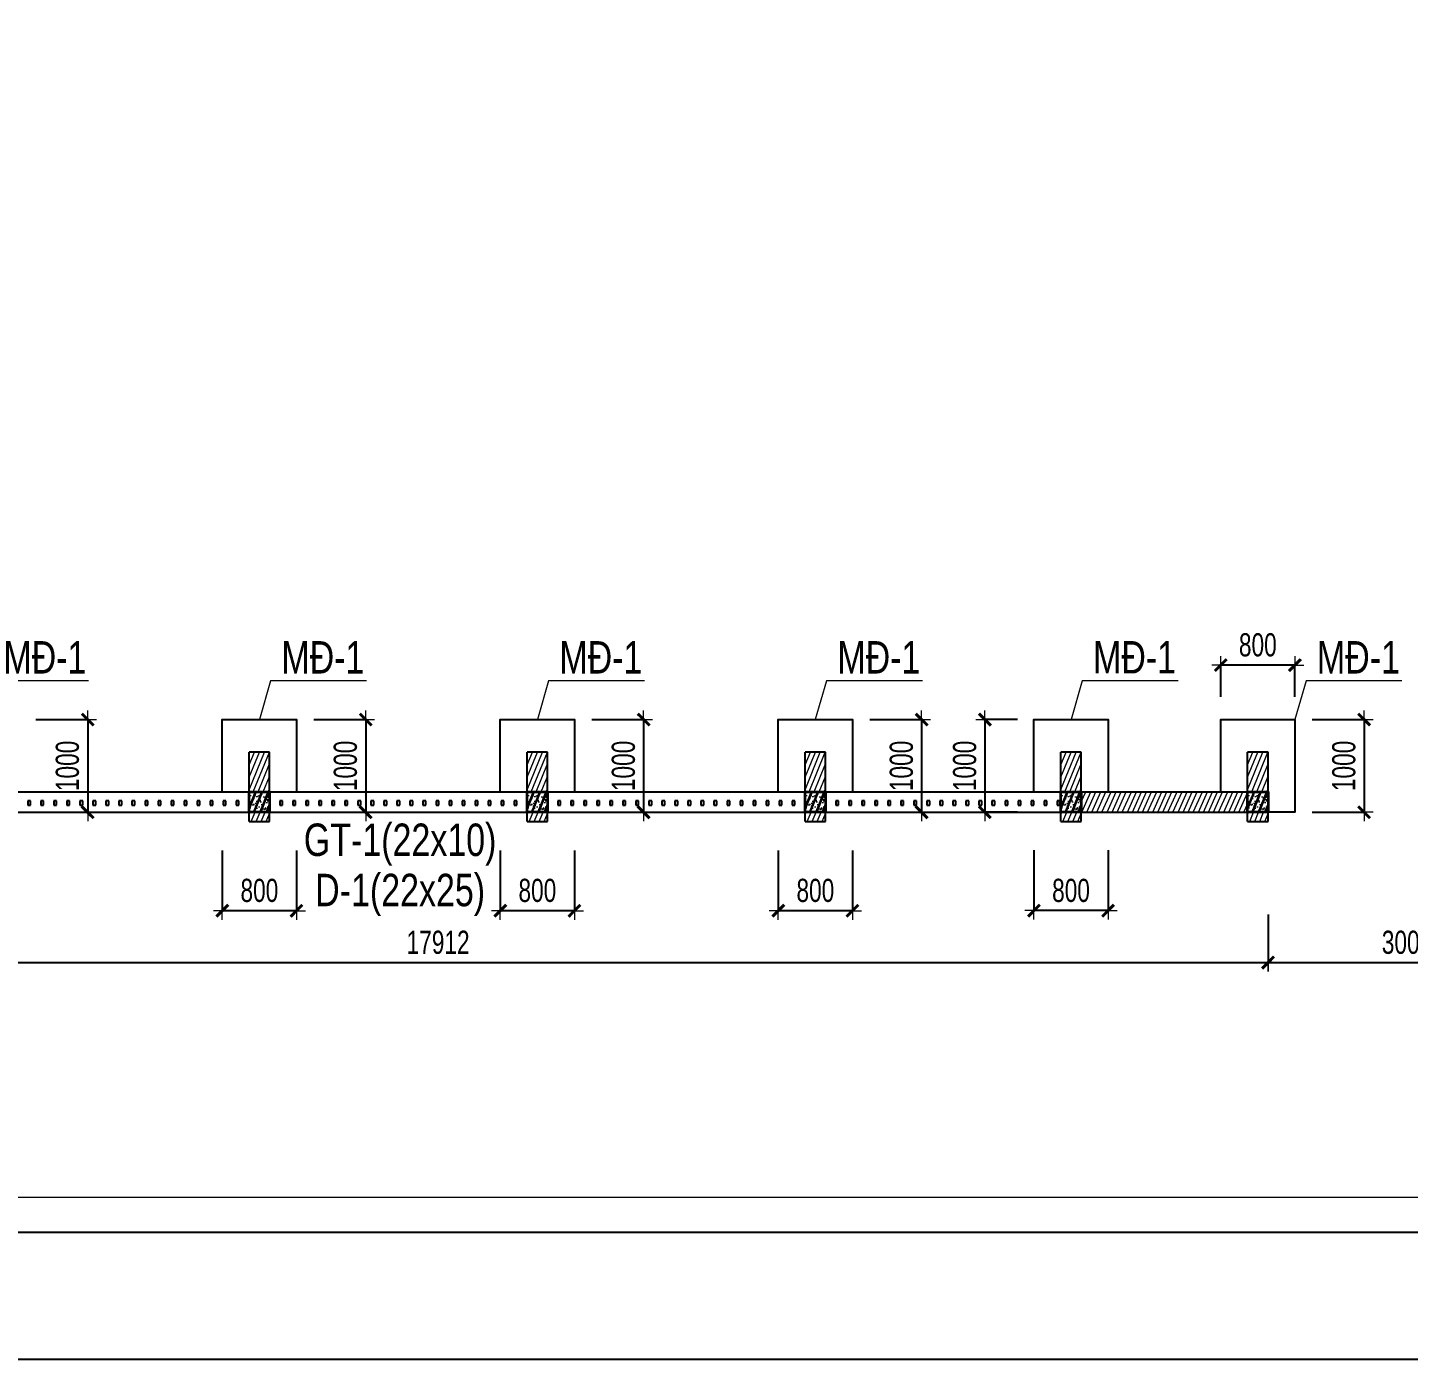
# Model space of a CAD drawing. Header units: millimetres. Extents: x 1360663 to 1465788, y -143522 to -69272.
# Drawn here: x 1428967 to 1443868, y -143522 to -129150 of the extents above; entities that cross this region are included whole.
import ezdxf
from ezdxf.enums import TextEntityAlignment as Align

# ---------------------------------------------------------------- set-up
doc = ezdxf.new("R2010")
doc.units = ezdxf.units.MM
doc.header["$MEASUREMENT"] = 0
doc.header["$PDMODE"] = 3
for name, color, linetype, lineweight in [('CDC-KHUNGTEN', 7, 'Continuous', 20), ('CDC_02.DIM', 1, 'Continuous', 18), ('CDC_03.BORDER', 3, 'Continuous', 25), ('CDC_07.TEXTCOL', 3, 'Continuous', 18), ('CDC_09.COLUMN', 4, 'Continuous', 35), ('CDC_10.HATCH', 251, 'Continuous', 9), ('CDC_11.NOTE', 8, 'Continuous', 18), ('Hatch1', 250, 'Continuous', 5)]:
    doc.layers.add(name, color=color, linetype=linetype, lineweight=lineweight)
doc.layers.add('CDC.10.HATCH', color=9, linetype='Continuous')
doc.styles.add('1', font='arial.ttf', dxfattribs={"width": 0.7})
doc.styles.add('MIDTEXT', font='arial.ttf', dxfattribs={"width": 0.75, "height": 350})
doc.dimstyles.new('X1', dxfattribs={"dimtxt": 250, "dimasz": 0.8, "dimexe": 0, "dimexo": 0, "dimgap": 90, "dimtad": 1, "dimdec": 0, "dimzin": 13, "dimdsep": 46, "dimtxsty": '1', "dimblk1": 'CHEO', "dimblk2": 'CHEO', "dimsah": 1, "dimcen": 0, "dimclrd": 256, "dimclre": 256, "dimclrt": 3, "dimadec": 0, "dimazin": 0, "dimtfac": 1, "dimtdec": 0, "dimtix": 1, "dimtmove": 2, "dimatfit": 3, "dimldrblk": 'CHEO', "dimfxl": 1, "dimtolj": 1, "dimtzin": 13, "dimarcsym": 0})

# ---------------------------------------------------------------- blocks, each defined once
blk = doc.blocks.new('CHEO')
at = {"layer": 'CDC_02.DIM'}
for points in [[(-121, 0), (121, 0)], [(0, 121), (0, -121)]]:
    blk.add_lwpolyline(points, dxfattribs=at)
at = {"layer": 'CDC_02.DIM', "color": 2, "const_width": 40}
blk.add_lwpolyline([(80, 80), (-80, -81)], dxfattribs=at)
blk = doc.blocks.new('*D21')
at = {"layer": 'CDC_02.DIM', "lineweight": -2, "transparency": 16777216}
for p, q in [((1424441, -138720), (1424441, -139240)), ((1442353, -138720), (1442353, -139239)), ((1424441, -139240), (1442352, -139239))]:
    blk.add_line(p, q, dxfattribs=at)
at = {"layer": 'Defpoints', "color": 0, "transparency": 16777216}
for p in [(1424441, -138720), (1442353, -138720), (1442353, -139239)]:
    blk.add_point(p, dxfattribs=at)
at = {"layer": 'CDC_02.DIM', "lineweight": -2, "transparency": 16777216, "xscale": 0.8, "yscale": 0.8, "zscale": 0.8}
for p, rotation in [((1424441, -139240), 180.0018849838016), ((1442353, -139239), 0.001884983801560306)]:
    blk.add_blockref('CHEO', p, dxfattribs=dict(at, rotation=rotation))
at = {"layer": 'CDC_02.DIM', "color": 3, "transparency": 16777216, "insert": (1433397, -139022), "char_height": 250, "attachment_point": 5, "rotation": 0.0019, "style": '1'}
blk.add_mtext('\\A1;17912', dxfattribs=at)
blk = doc.blocks.new('*D22')
at = {"layer": 'CDC_02.DIM', "lineweight": -2, "transparency": 16777216}
for p, q in [((1442353, -138720), (1442353, -139239)), ((1445353, -138720), (1445353, -139239)), ((1442354, -139239), (1445352, -139239))]:
    blk.add_line(p, q, dxfattribs=at)
at = {"layer": 'Defpoints', "color": 0, "transparency": 16777216}
for p in [(1442353, -138720), (1445353, -138720), (1445353, -139239)]:
    blk.add_point(p, dxfattribs=at)
at = {"layer": 'CDC_02.DIM', "lineweight": -2, "transparency": 16777216, "xscale": 0.8, "yscale": 0.8, "zscale": 0.8, "rotation": 180}
blk.add_blockref('CHEO', (1442353, -139239), dxfattribs=at)
at = {"layer": 'CDC_02.DIM', "lineweight": -2, "transparency": 16777216, "xscale": 0.8, "yscale": 0.8, "zscale": 0.8}
blk.add_blockref('CHEO', (1445353, -139239), dxfattribs=at)
at = {"layer": 'CDC_02.DIM', "color": 3, "transparency": 16777216, "insert": (1443853, -139022), "char_height": 250, "attachment_point": 5, "style": '1'}
blk.add_mtext('\\A1;3000', dxfattribs=at)
blk = doc.blocks.new('*D113')
at = {"layer": 'CDC_02.DIM', "lineweight": -2, "transparency": 16777216}
for p, q in [((1429055, -136617), (1429615, -136617)), ((1429615, -136618), (1429615, -137617)), ((1429055, -137617), (1429615, -137617))]:
    blk.add_line(p, q, dxfattribs=at)
at = {"layer": 'Defpoints', "color": 0, "transparency": 16777216}
for p in [(1429055, -136617), (1429055, -137617), (1429615, -137617)]:
    blk.add_point(p, dxfattribs=at)
at = {"layer": 'CDC_02.DIM', "lineweight": -2, "transparency": 16777216, "xscale": 0.8, "yscale": 0.8, "zscale": 0.8}
for p, rotation in [((1429615, -136617), 90), ((1429615, -137617), 270)]:
    blk.add_blockref('CHEO', p, dxfattribs=dict(at, rotation=rotation))
at = {"layer": 'CDC_02.DIM', "color": 3, "transparency": 16777216, "insert": (1429397, -137117), "char_height": 250, "attachment_point": 5, "rotation": 90, "style": '1'}
blk.add_mtext('\\A1;1000', dxfattribs=at)
blk = doc.blocks.new('*D114')
at = {"layer": 'CDC_02.DIM', "lineweight": -2, "transparency": 16777216}
for p, q in [((1431068, -138029), (1431068, -138680)), ((1431868, -138029), (1431868, -138680)), ((1431867, -138680), (1431068, -138680))]:
    blk.add_line(p, q, dxfattribs=at)
at = {"layer": 'Defpoints', "color": 0, "transparency": 16777216}
for p in [(1431068, -138029), (1431868, -138029), (1431068, -138680)]:
    blk.add_point(p, dxfattribs=at)
at = {"layer": 'CDC_02.DIM', "lineweight": -2, "transparency": 16777216, "xscale": 0.8, "yscale": 0.8, "zscale": 0.8}
for p, rotation in [((1431068, -138680), 180.0011085248241), ((1431868, -138680), 0.001108524824093849)]:
    blk.add_blockref('CHEO', p, dxfattribs=dict(at, rotation=rotation))
at = {"layer": 'CDC_02.DIM', "color": 3, "transparency": 16777216, "insert": (1431468, -138462), "char_height": 250, "attachment_point": 5, "rotation": 0.0011, "style": '1'}
blk.add_mtext('\\A1;800', dxfattribs=at)
blk = doc.blocks.new('*D115')
at = {"layer": 'CDC_02.DIM', "lineweight": -2, "transparency": 16777216}
for p, q in [((1432055, -136617), (1432615, -136617)), ((1432615, -136618), (1432615, -137617)), ((1432055, -137617), (1432615, -137617))]:
    blk.add_line(p, q, dxfattribs=at)
at = {"layer": 'Defpoints', "color": 0, "transparency": 16777216}
for p in [(1432055, -136617), (1432055, -137617), (1432615, -137617)]:
    blk.add_point(p, dxfattribs=at)
at = {"layer": 'CDC_02.DIM', "lineweight": -2, "transparency": 16777216, "xscale": 0.8, "yscale": 0.8, "zscale": 0.8}
for p, rotation in [((1432615, -136617), 90), ((1432615, -137617), 270)]:
    blk.add_blockref('CHEO', p, dxfattribs=dict(at, rotation=rotation))
at = {"layer": 'CDC_02.DIM', "color": 3, "transparency": 16777216, "insert": (1432397, -137117), "char_height": 250, "attachment_point": 5, "rotation": 90, "style": '1'}
blk.add_mtext('\\A1;1000', dxfattribs=at)
blk = doc.blocks.new('*D116')
at = {"layer": 'CDC_02.DIM', "lineweight": -2, "transparency": 16777216}
for p, q in [((1434068, -138029), (1434068, -138680)), ((1434868, -138029), (1434868, -138680)), ((1434867, -138680), (1434068, -138680))]:
    blk.add_line(p, q, dxfattribs=at)
at = {"layer": 'Defpoints', "color": 0, "transparency": 16777216}
for p in [(1434068, -138029), (1434868, -138029), (1434068, -138680)]:
    blk.add_point(p, dxfattribs=at)
at = {"layer": 'CDC_02.DIM', "lineweight": -2, "transparency": 16777216, "xscale": 0.8, "yscale": 0.8, "zscale": 0.8}
for p, rotation in [((1434068, -138680), 180.00110852482), ((1434868, -138680), 0.001108524819937173)]:
    blk.add_blockref('CHEO', p, dxfattribs=dict(at, rotation=rotation))
at = {"layer": 'CDC_02.DIM', "color": 3, "transparency": 16777216, "insert": (1434468, -138462), "char_height": 250, "attachment_point": 5, "rotation": 0.0011, "style": '1'}
blk.add_mtext('\\A1;800', dxfattribs=at)
blk = doc.blocks.new('*D117')
at = {"layer": 'CDC_02.DIM', "lineweight": -2, "transparency": 16777216}
for p, q in [((1435055, -136617), (1435615, -136617)), ((1435615, -136618), (1435615, -137617)), ((1435055, -137617), (1435615, -137617))]:
    blk.add_line(p, q, dxfattribs=at)
at = {"layer": 'Defpoints', "color": 0, "transparency": 16777216}
for p in [(1435055, -136617), (1435055, -137617), (1435615, -137617)]:
    blk.add_point(p, dxfattribs=at)
at = {"layer": 'CDC_02.DIM', "lineweight": -2, "transparency": 16777216, "xscale": 0.8, "yscale": 0.8, "zscale": 0.8}
for p, rotation in [((1435615, -136617), 90), ((1435615, -137617), 270)]:
    blk.add_blockref('CHEO', p, dxfattribs=dict(at, rotation=rotation))
at = {"layer": 'CDC_02.DIM', "color": 3, "transparency": 16777216, "insert": (1435397, -137117), "char_height": 250, "attachment_point": 5, "rotation": 90, "style": '1'}
blk.add_mtext('\\A1;1000', dxfattribs=at)
blk = doc.blocks.new('*D118')
at = {"layer": 'CDC_02.DIM', "lineweight": -2, "transparency": 16777216}
for p, q in [((1437068, -138029), (1437068, -138680)), ((1437868, -138029), (1437868, -138680)), ((1437867, -138680), (1437068, -138680))]:
    blk.add_line(p, q, dxfattribs=at)
at = {"layer": 'Defpoints', "color": 0, "transparency": 16777216}
for p in [(1437068, -138029), (1437868, -138029), (1437068, -138680)]:
    blk.add_point(p, dxfattribs=at)
at = {"layer": 'CDC_02.DIM', "lineweight": -2, "transparency": 16777216, "xscale": 0.8, "yscale": 0.8, "zscale": 0.8}
for p, rotation in [((1437068, -138680), 180.00110852482), ((1437868, -138680), 0.001108524819937173)]:
    blk.add_blockref('CHEO', p, dxfattribs=dict(at, rotation=rotation))
at = {"layer": 'CDC_02.DIM', "color": 3, "transparency": 16777216, "insert": (1437468, -138462), "char_height": 250, "attachment_point": 5, "rotation": 0.0011, "style": '1'}
blk.add_mtext('\\A1;800', dxfattribs=at)
blk = doc.blocks.new('*D119')
at = {"layer": 'CDC_02.DIM', "lineweight": -2, "transparency": 16777216}
for p, q in [((1438055, -136617), (1438615, -136617)), ((1438615, -136618), (1438615, -137617)), ((1438055, -137617), (1438615, -137617))]:
    blk.add_line(p, q, dxfattribs=at)
at = {"layer": 'Defpoints', "color": 0, "transparency": 16777216}
for p in [(1438055, -136617), (1438055, -137617), (1438615, -137617)]:
    blk.add_point(p, dxfattribs=at)
at = {"layer": 'CDC_02.DIM', "lineweight": -2, "transparency": 16777216, "xscale": 0.8, "yscale": 0.8, "zscale": 0.8}
for p, rotation in [((1438615, -136617), 90), ((1438615, -137617), 270)]:
    blk.add_blockref('CHEO', p, dxfattribs=dict(at, rotation=rotation))
at = {"layer": 'CDC_02.DIM', "color": 3, "transparency": 16777216, "insert": (1438397, -137117), "char_height": 250, "attachment_point": 5, "rotation": 90, "style": '1'}
blk.add_mtext('\\A1;1000', dxfattribs=at)
blk = doc.blocks.new('*D120')
at = {"layer": 'CDC_02.DIM', "lineweight": -2, "transparency": 16777216}
for p, q in [((1439827, -138028), (1439827, -138679)), ((1440627, -138028), (1440627, -138679)), ((1440626, -138679), (1439828, -138679))]:
    blk.add_line(p, q, dxfattribs=at)
at = {"layer": 'Defpoints', "color": 0, "transparency": 16777216}
for p in [(1439827, -138028), (1440627, -138028), (1439827, -138679)]:
    blk.add_point(p, dxfattribs=at)
at = {"layer": 'CDC_02.DIM', "lineweight": -2, "transparency": 16777216, "xscale": 0.8, "yscale": 0.8, "zscale": 0.8}
for p, rotation in [((1439827, -138679), 180.00110852482), ((1440627, -138679), 0.001108524819937173)]:
    blk.add_blockref('CHEO', p, dxfattribs=dict(at, rotation=rotation))
at = {"layer": 'CDC_02.DIM', "color": 3, "transparency": 16777216, "insert": (1440227, -138462), "char_height": 250, "attachment_point": 5, "rotation": 0.0011, "style": '1'}
blk.add_mtext('\\A1;800', dxfattribs=at)
blk = doc.blocks.new('*D121')
at = {"layer": 'CDC_02.DIM', "lineweight": -2, "transparency": 16777216}
for p, q in [((1439648, -136617), (1439297, -136617)), ((1439297, -136618), (1439297, -137616)), ((1439648, -137617), (1439297, -137617))]:
    blk.add_line(p, q, dxfattribs=at)
at = {"layer": 'Defpoints', "color": 0, "transparency": 16777216}
for p in [(1439648, -136617), (1439297, -137617), (1439648, -137617)]:
    blk.add_point(p, dxfattribs=at)
at = {"layer": 'CDC_02.DIM', "lineweight": -2, "transparency": 16777216, "xscale": 0.8, "yscale": 0.8, "zscale": 0.8}
for p, rotation in [((1439297, -136617), 90), ((1439297, -137617), 270)]:
    blk.add_blockref('CHEO', p, dxfattribs=dict(at, rotation=rotation))
at = {"layer": 'CDC_02.DIM', "color": 3, "transparency": 16777216, "insert": (1439080, -137117), "char_height": 250, "attachment_point": 5, "rotation": 90, "style": '1'}
blk.add_mtext('\\A1;1000', dxfattribs=at)
blk = doc.blocks.new('*D122')
at = {"layer": 'CDC_02.DIM', "lineweight": -2, "transparency": 16777216}
for p, q in [((1441843, -136372), (1441843, -136029)), ((1442642, -136029), (1441844, -136029)), ((1442643, -136372), (1442643, -136029))]:
    blk.add_line(p, q, dxfattribs=at)
at = {"layer": 'Defpoints', "color": 0, "transparency": 16777216}
for p in [(1441843, -136029), (1441843, -136372), (1442643, -136372)]:
    blk.add_point(p, dxfattribs=at)
at = {"layer": 'CDC_02.DIM', "lineweight": -2, "transparency": 16777216, "xscale": 0.8, "yscale": 0.8, "zscale": 0.8}
for p, rotation in [((1441843, -136029), 180.00110852482), ((1442643, -136029), 0.001108524819937173)]:
    blk.add_blockref('CHEO', p, dxfattribs=dict(at, rotation=rotation))
at = {"layer": 'CDC_02.DIM', "color": 3, "transparency": 16777216, "insert": (1442243, -135812), "char_height": 250, "attachment_point": 5, "rotation": 0.0011, "style": '1'}
blk.add_mtext('\\A1;800', dxfattribs=at)
blk = doc.blocks.new('*D123')
at = {"layer": 'CDC_02.DIM', "lineweight": -2, "transparency": 16777216}
for p, q in [((1442831, -136617), (1443390, -136617)), ((1443390, -136618), (1443390, -137617)), ((1442831, -137617), (1443390, -137617))]:
    blk.add_line(p, q, dxfattribs=at)
at = {"layer": 'Defpoints', "color": 0, "transparency": 16777216}
for p in [(1442831, -136617), (1442831, -137617), (1443390, -137617)]:
    blk.add_point(p, dxfattribs=at)
at = {"layer": 'CDC_02.DIM', "lineweight": -2, "transparency": 16777216, "xscale": 0.8, "yscale": 0.8, "zscale": 0.8}
for p, rotation in [((1443390, -136617), 90), ((1443390, -137617), 270)]:
    blk.add_blockref('CHEO', p, dxfattribs=dict(at, rotation=rotation))
at = {"layer": 'CDC_02.DIM', "color": 3, "transparency": 16777216, "insert": (1443172, -137117), "char_height": 250, "attachment_point": 5, "rotation": 90, "style": '1'}
blk.add_mtext('\\A1;1000', dxfattribs=at)
blk = doc.blocks.new('Khung tên chuẩn')
at = {"layer": 'CDC-KHUNGTEN'}
blk.add_lwpolyline([(30654, -246309), (30654, -189709), (-40446, -189709), (-40446, -246309)], close=True, dxfattribs=at)
at = {"layer": 'CDC.10.HATCH', "color": 8}
blk.add_lwpolyline([(-40746, -246609), (38754, -246609), (38754, -189409), (-40746, -189409)], close=True, dxfattribs=at)
at = {"layer": 'Defpoints', "color": 1}
blk.add_lwpolyline([(-44246, -247709), (-44246, -188309), (39854, -188309), (39854, -247709), (-44246, -247709)], close=True, dxfattribs=at)

msp = doc.modelspace()

# ---------------------------------------------------------------- hatches: boundary and pattern name
at = {"layer": 'CDC_10.HATCH'}
h = msp.add_hatch(dxfattribs=at)
h.set_pattern_fill('ANSI31', color=256, scale=400.000057, angle=23.01563, style=0)
h.set_pattern_definition([(68.015628, (-185639.526, -184304.35), (-46.3643065, 18.7176867), [])])
h.paths.add_polyline_path([(1431577.6, -136967.6), (1431357.6, -136967.6), (1431357.7, -137397.4), (1431577.6, -137397.4)])
h.paths.add_polyline_path([(1431577.6, -137617.4), (1431357.7, -137617.4), (1431357.6, -137717.4), (1431577.6, -137717.4)])
h = msp.add_hatch(dxfattribs=at)
h.set_pattern_fill('ANSI31', color=256, scale=400.000057, angle=23.01563, style=0)
h.set_pattern_definition([(68.015628, (-182639.526, -184304.35), (-46.3643065, 18.7176867), [])])
h.paths.add_polyline_path([(1434577.6, -136967.6), (1434357.6, -136967.6), (1434357.7, -137397.4), (1434577.6, -137397.4)])
h.paths.add_polyline_path([(1434577.6, -137617.4), (1434357.7, -137617.4), (1434357.6, -137717.4), (1434577.6, -137717.4)])
h = msp.add_hatch(dxfattribs=at)
h.set_pattern_fill('ANSI31', color=256, scale=400.000057, angle=23.01563, style=0)
h.set_pattern_definition([(68.015628, (-179639.526, -184304.35), (-46.3643065, 18.7176867), [])])
h.paths.add_polyline_path([(1437577.6, -136967.6), (1437357.6, -136967.6), (1437357.7, -137397.4), (1437577.6, -137397.4)])
h.paths.add_polyline_path([(1437577.6, -137617.4), (1437357.7, -137617.4), (1437357.6, -137717.4), (1437577.6, -137717.4)])
h = msp.add_hatch(dxfattribs=at)
h.set_pattern_fill('ANSI31', color=256, scale=400.000057, angle=23.01563, style=0)
h.set_pattern_definition([(68.015628, (-176880.286, -184303.76), (-46.3643065, 18.7176867), [])])
h.paths.add_polyline_path([(1440336.9, -136967), (1440116.9, -136967), (1440116.9, -137396.8), (1440336.9, -137396.8)])
h.paths.add_polyline_path([(1440336.9, -137616.8), (1440116.9, -137616.8), (1440116.9, -137716.8), (1440336.9, -137716.8)])
h = msp.add_hatch(dxfattribs=at)
h.set_pattern_fill('ANSI31', color=256, scale=400.000057, angle=23.01563, style=0)
h.set_pattern_definition([(68.015628, (-174864.296, -184304.35), (-46.3643065, 18.7176867), [])])
h.paths.add_polyline_path([(1442352.9, -136967.6), (1442132.9, -136967.6), (1442132.9, -137397.4), (1442352.9, -137397.4)])
h.paths.add_polyline_path([(1442352.9, -137617.4), (1442132.9, -137617.4), (1442132.9, -137717.4), (1442352.9, -137717.4)])
h = msp.add_hatch(dxfattribs=at)
h.set_pattern_fill('BT-01', color=256, scale=15.000002, angle=23.01563, style=0, pattern_type=2)
h.set_pattern_definition([(73.015628, (-185639.53, -184304.35), (102.7050115, 33.401855), [11.2500016, -123.750018]), (18.015628, (-185639.53, -184304.35), (-63.270041, 95.710066), [9.000001, -99.000014]), (123.467028, (-185630.97, -184301.56), (39.435071, 129.11189), [9.56103, -105.171332]), (69.199828, (-185651.26, -184276.74), (157.050288, 39.739331), [16.875002, -185.625026]), (119.651228, (-185638.17, -184273.42), (71.909886, 189.301954), [14.341545, -157.756973]), (14.199828, (-185651.26, -184276.74), (71.909738, 189.30201), [13.500002, -148.500021]), (44.015628, (-185634.52, -184277.775), (106.021368, -20.578457), [11.2500016, -123.750018]), (349.015628, (-185634.52, -184277.77), (-8.936064, 114.383835), [9.000001, -99.000014]), (94.467028, (-185625.68, -184279.49), (97.0853765, 93.8053014), [9.56103, -105.171332]), (60.515628, (-185639.526, -184304.35), (-17.8445514, 46.6723874), [0, -97.800014, 0, -100.5000143, 0, -99.3750142]), (30.515628, (-185639.526, -184304.35), (13.1881196, 69.8807126), [0, -57.3000082, 0, -95.5500136, 0, -37.8750054]), (350.515628, (-185670.313, -184317.427), (75.0221786, 28.1933442), [0, -37.5000054, 0, -117.0000167, 0, -155.2500222]), (340.515628, (-185684.12, -184323.29), (74.6436497, 48.0227853), [0, -48.750007, 0, -77.700011, 0, -110.2500157]), (68.015628, (-185639.526, -184304.35), (-59.1144908, 23.8650505), []), (68.015628, (-185646.71, -184287.436), (-59.1144908, 23.8650505), [])])
edge = h.paths.add_edge_path()
edge.add_line((1431357.7, -137397.4), (1431577.6, -137397.4))
edge.add_line((1431577.6, -137397.4), (1431577.6, -137617.4))
edge.add_line((1431577.6, -137617.4), (1431357.7, -137617.4))
edge.add_line((1431357.7, -137617.4), (1431357.6, -137397.4))
h = msp.add_hatch(dxfattribs=at)
h.set_pattern_fill('BT-01', color=256, scale=15.000002, angle=23.01563, style=0, pattern_type=2)
h.set_pattern_definition([(73.015628, (-182639.53, -184304.35), (102.7050115, 33.401855), [11.2500016, -123.750018]), (18.015628, (-182639.53, -184304.35), (-63.270041, 95.710066), [9.000001, -99.000014]), (123.467028, (-182630.97, -184301.57), (39.435071, 129.11189), [9.56103, -105.171332]), (69.199828, (-182651.26, -184276.74), (157.050288, 39.739331), [16.875002, -185.625026]), (119.651228, (-182638.17, -184273.42), (71.909886, 189.301954), [14.341545, -157.756973]), (14.199828, (-182651.26, -184276.74), (71.909738, 189.30201), [13.500002, -148.500021]), (44.015628, (-182634.52, -184277.775), (106.021368, -20.578457), [11.2500016, -123.750018]), (349.015628, (-182634.52, -184277.77), (-8.936064, 114.383835), [9.000001, -99.000014]), (94.467028, (-182625.68, -184279.49), (97.0853765, 93.8053014), [9.56103, -105.171332]), (60.515628, (-182639.526, -184304.35), (-17.8445514, 46.6723874), [0, -97.800014, 0, -100.5000143, 0, -99.3750142]), (30.515628, (-182639.526, -184304.35), (13.1881196, 69.8807126), [0, -57.3000082, 0, -95.5500136, 0, -37.8750054]), (350.515628, (-182670.313, -184317.427), (75.0221786, 28.1933442), [0, -37.5000054, 0, -117.0000167, 0, -155.2500222]), (340.515628, (-182684.12, -184323.29), (74.6436497, 48.0227853), [0, -48.750007, 0, -77.700011, 0, -110.2500157]), (68.015628, (-182639.526, -184304.35), (-59.1144908, 23.8650505), []), (68.015628, (-182646.71, -184287.436), (-59.1144908, 23.8650505), [])])
edge = h.paths.add_edge_path()
edge.add_line((1434357.7, -137397.4), (1434577.6, -137397.4))
edge.add_line((1434577.6, -137397.4), (1434577.6, -137617.4))
edge.add_line((1434577.6, -137617.4), (1434357.7, -137617.4))
edge.add_line((1434357.7, -137617.4), (1434357.6, -137397.4))
h = msp.add_hatch(dxfattribs=at)
h.set_pattern_fill('BT-01', color=256, scale=15.000002, angle=23.01563, style=0, pattern_type=2)
h.set_pattern_definition([(73.015628, (-179639.53, -184304.35), (102.7050115, 33.401855), [11.2500016, -123.750018]), (18.015628, (-179639.53, -184304.35), (-63.270041, 95.710066), [9.000001, -99.000014]), (123.467028, (-179630.97, -184301.57), (39.435071, 129.11189), [9.56103, -105.171332]), (69.199828, (-179651.26, -184276.74), (157.050288, 39.739331), [16.875002, -185.625026]), (119.651228, (-179638.17, -184273.43), (71.909886, 189.301954), [14.341545, -157.756973]), (14.199828, (-179651.26, -184276.74), (71.909738, 189.30201), [13.500002, -148.500021]), (44.015628, (-179634.52, -184277.775), (106.021368, -20.578457), [11.2500016, -123.750018]), (349.015628, (-179634.52, -184277.78), (-8.936064, 114.383835), [9.000001, -99.000014]), (94.467028, (-179625.68, -184279.49), (97.0853765, 93.8053014), [9.56103, -105.171332]), (60.515628, (-179639.526, -184304.35), (-17.8445514, 46.6723874), [0, -97.800014, 0, -100.5000143, 0, -99.3750142]), (30.515628, (-179639.526, -184304.35), (13.1881196, 69.8807126), [0, -57.3000082, 0, -95.5500136, 0, -37.8750054]), (350.515628, (-179670.313, -184317.427), (75.0221786, 28.1933442), [0, -37.5000054, 0, -117.0000167, 0, -155.2500222]), (340.515628, (-179684.12, -184323.29), (74.6436497, 48.0227853), [0, -48.750007, 0, -77.700011, 0, -110.2500157]), (68.015628, (-179639.526, -184304.35), (-59.1144908, 23.8650505), []), (68.015628, (-179646.71, -184287.436), (-59.1144908, 23.8650505), [])])
edge = h.paths.add_edge_path()
edge.add_line((1437357.7, -137397.4), (1437577.6, -137397.4))
edge.add_line((1437577.6, -137397.4), (1437577.6, -137617.4))
edge.add_line((1437577.6, -137617.4), (1437357.7, -137617.4))
edge.add_line((1437357.7, -137617.4), (1437357.6, -137397.4))
h = msp.add_hatch(dxfattribs=at)
h.set_pattern_fill('BT-01', color=256, scale=15.000002, angle=23.01563, style=0, pattern_type=2)
h.set_pattern_definition([(73.015628, (-176880.29, -184303.76), (102.7050115, 33.401855), [11.2500016, -123.750018]), (18.015628, (-176880.29, -184303.76), (-63.270041, 95.710066), [9.000001, -99.000014]), (123.467028, (-176871.73, -184300.98), (39.435071, 129.11189), [9.56103, -105.171332]), (69.199828, (-176892.02, -184276.15), (157.050288, 39.739331), [16.875002, -185.625026]), (119.651228, (-176878.93, -184272.84), (71.909886, 189.301954), [14.341545, -157.756973]), (14.199828, (-176892.02, -184276.15), (71.909738, 189.30201), [13.500002, -148.500021]), (44.015628, (-176875.28, -184277.19), (106.021368, -20.578457), [11.2500016, -123.750018]), (349.015628, (-176875.28, -184277.19), (-8.936064, 114.383835), [9.000001, -99.000014]), (94.467028, (-176866.44, -184278.9), (97.0853765, 93.8053014), [9.56103, -105.171332]), (60.515628, (-176880.286, -184303.762), (-17.8445514, 46.6723874), [0, -97.800014, 0, -100.5000143, 0, -99.3750142]), (30.515628, (-176880.286, -184303.76), (13.1881196, 69.8807126), [0, -57.3000082, 0, -95.5500136, 0, -37.8750054]), (350.515628, (-176911.074, -184316.84), (75.0221786, 28.1933442), [0, -37.5000054, 0, -117.0000167, 0, -155.2500222]), (340.515628, (-176924.88, -184322.705), (74.6436497, 48.0227853), [0, -48.750007, 0, -77.700011, 0, -110.2500157]), (68.015628, (-176880.286, -184303.76), (-59.1144908, 23.8650505), []), (68.015628, (-176887.47, -184286.85), (-59.1144908, 23.8650505), [])])
edge = h.paths.add_edge_path()
edge.add_line((1440116.9, -137396.8), (1440336.9, -137396.8))
edge.add_line((1440336.9, -137396.8), (1440336.9, -137616.8))
edge.add_line((1440336.9, -137616.8), (1440116.9, -137616.8))
edge.add_line((1440116.9, -137616.8), (1440116.9, -137396.8))
h = msp.add_hatch(dxfattribs=at)
h.set_pattern_fill('ANSI31', color=256, scale=400, angle=21.00052, style=0)
h.set_pattern_definition([(66.0005206, (-206327.186, -126955.05), (-45.6774577, 20.3364171), [])])
h.paths.add_polyline_path([(1440336.9, -137396.8), (1442132.9, -137396.7), (1442132.9, -137616.8), (1440336.9, -137616.8)])
h = msp.add_hatch(dxfattribs=at)
h.set_pattern_fill('BT-01', color=256, scale=15.000002, angle=23.01563, style=0, pattern_type=2)
h.set_pattern_definition([(73.015628, (-174864.3, -184304.35), (102.7050115, 33.401855), [11.2500016, -123.750018]), (18.015628, (-174864.3, -184304.35), (-63.270041, 95.710066), [9.000001, -99.000014]), (123.467028, (-174855.74, -184301.57), (39.435071, 129.11189), [9.56103, -105.171332]), (69.199828, (-174876.03, -184276.74), (157.050288, 39.739331), [16.875002, -185.625026]), (119.651228, (-174862.94, -184273.43), (71.909886, 189.301954), [14.341545, -157.756973]), (14.199828, (-174876.03, -184276.74), (71.909738, 189.30201), [13.500002, -148.500021]), (44.015628, (-174859.29, -184277.775), (106.021368, -20.578457), [11.2500016, -123.750018]), (349.015628, (-174859.29, -184277.78), (-8.936064, 114.383835), [9.000001, -99.000014]), (94.467028, (-174850.45, -184279.49), (97.0853765, 93.8053014), [9.56103, -105.171332]), (60.515628, (-174864.296, -184304.35), (-17.8445514, 46.6723874), [0, -97.800014, 0, -100.5000143, 0, -99.3750142]), (30.515628, (-174864.296, -184304.35), (13.1881196, 69.8807126), [0, -57.3000082, 0, -95.5500136, 0, -37.8750054]), (350.515628, (-174895.083, -184317.428), (75.0221786, 28.1933442), [0, -37.5000054, 0, -117.0000167, 0, -155.2500222]), (340.515628, (-174908.89, -184323.29), (74.6436497, 48.0227853), [0, -48.750007, 0, -77.700011, 0, -110.2500157]), (68.015628, (-174864.296, -184304.35), (-59.1144908, 23.8650505), []), (68.015628, (-174871.48, -184287.44), (-59.1144908, 23.8650505), [])])
edge = h.paths.add_edge_path()
edge.add_line((1442132.9, -137397.4), (1442352.9, -137397.4))
edge.add_line((1442352.9, -137397.4), (1442352.9, -137617.4))
edge.add_line((1442352.9, -137617.4), (1442132.9, -137617.4))
edge.add_line((1442132.9, -137617.4), (1442132.9, -137397.4))

# ---------------------------------------------------------------- linework, layer by layer
at = {"layer": 'CDC_03.BORDER'}
for p, q in [((1431577.6, -136967.6), (1431357.6, -136967.6)), ((1431357.6, -137397.4), (1431357.6, -136967.6)), ((1431577.6, -137397.4), (1431577.6, -136967.6)), ((1434577.6, -136967.6), (1434357.6, -136967.6)), ((1434357.6, -137397.4), (1434357.6, -136967.6)), ((1434577.6, -137397.4), (1434577.6, -136967.6)), ((1437577.6, -136967.6), (1437357.6, -136967.6)), ((1437357.6, -137397.4), (1437357.6, -136967.6)), ((1437577.6, -137397.4), (1437577.6, -136967.6)), ((1440116.9, -137396.8), (1440116.9, -136967)), ((1440336.9, -136967), (1440116.9, -136967)), ((1440336.9, -137396.8), (1440336.9, -136967)), ((1442352.9, -136967.6), (1442132.9, -136967.6)), ((1442132.9, -137397.4), (1442132.9, -136967.6)), ((1442352.9, -137717.4), (1442352.9, -136967.6)), ((1442352.9, -137397.4), (1442352.9, -136967.6)), ((1428577.6, -137397.4), (1431357.6, -137397.4)), ((1428999.1, -137492.4), (1428969.1, -137492.4)), ((1428969.1, -137492.4), (1428969.1, -137542.4)), ((1428999.1, -137542.4), (1428999.1, -137492.4)), ((1429139.6, -137492.4), (1429109.6, -137492.4)), ((1429109.6, -137492.4), (1429109.6, -137542.4)), ((1429139.6, -137542.4), (1429139.6, -137492.4)), ((1429280.1, -137492.4), (1429250.1, -137492.4)), ((1429250.1, -137492.4), (1429250.1, -137542.4)), ((1429280.1, -137542.4), (1429280.1, -137492.4)), ((1429420.6, -137492.3), (1429390.6, -137492.3)), ((1429390.6, -137492.3), (1429390.6, -137542.3)), ((1429420.6, -137542.3), (1429420.6, -137492.3)), ((1429561.1, -137492.3), (1429531.1, -137492.3)), ((1429531.1, -137492.3), (1429531.1, -137542.3)), ((1429561.1, -137542.3), (1429561.1, -137492.3)), ((1429701.6, -137492.3), (1429671.6, -137492.3)), ((1429671.6, -137492.3), (1429671.6, -137542.3)), ((1429701.6, -137542.3), (1429701.6, -137492.3)), ((1429842.1, -137492.3), (1429812.1, -137492.3)), ((1429812.1, -137492.3), (1429812.1, -137542.3)), ((1429842.1, -137542.3), (1429842.1, -137492.3)), ((1429982.6, -137492.3), (1429952.6, -137492.3)), ((1429952.6, -137492.3), (1429952.6, -137542.3)), ((1429982.6, -137542.3), (1429982.6, -137492.3)), ((1430123.1, -137492.3), (1430093.1, -137492.3)), ((1430093.1, -137492.3), (1430093.1, -137542.3)), ((1430123.1, -137542.3), (1430123.1, -137492.3)), ((1430263.6, -137492.3), (1430233.6, -137492.3)), ((1430233.6, -137492.3), (1430233.6, -137542.3)), ((1430263.6, -137542.3), (1430263.6, -137492.3)), ((1430404.1, -137492.3), (1430374.1, -137492.3)), ((1430374.1, -137492.3), (1430374.1, -137542.3)), ((1430404.1, -137542.3), (1430404.1, -137492.3)), ((1430544.6, -137492.2), (1430514.6, -137492.2)), ((1430514.6, -137492.2), (1430514.6, -137542.2)), ((1430544.6, -137542.2), (1430544.6, -137492.2)), ((1430685.1, -137492.2), (1430655.1, -137492.2)), ((1430655.1, -137492.2), (1430655.1, -137542.2)), ((1430685.1, -137542.2), (1430685.1, -137492.2)), ((1430825.6, -137492.2), (1430795.6, -137492.2)), ((1430795.6, -137492.2), (1430795.6, -137542.2)), ((1430825.6, -137542.2), (1430825.6, -137492.2)), ((1430966.1, -137492.2), (1430936.1, -137492.2)), ((1430936.1, -137492.2), (1430936.1, -137542.2)), ((1430966.1, -137542.2), (1430966.1, -137492.2)), ((1431106.6, -137492.2), (1431076.6, -137492.2)), ((1431076.6, -137492.2), (1431076.6, -137542.2)), ((1431106.6, -137542.2), (1431106.6, -137492.2)), ((1431247.1, -137492.2), (1431217.1, -137492.2)), ((1431217.1, -137492.2), (1431217.1, -137542.2)), ((1431247.1, -137542.2), (1431247.1, -137492.2)), ((1431357.6, -137397.4), (1431357.6, -137617.4)), ((1431577.6, -137397.4), (1434357.6, -137397.4)), ((1431577.6, -137617.4), (1431577.6, -137397.4)), ((1431718.1, -137492.4), (1431688.1, -137492.4)), ((1431688.1, -137492.4), (1431688.1, -137542.4)), ((1431718.1, -137542.4), (1431718.1, -137492.4)), ((1431858.6, -137492.4), (1431828.6, -137492.4)), ((1431828.6, -137492.4), (1431828.6, -137542.4)), ((1431858.6, -137542.4), (1431858.6, -137492.4)), ((1431999.1, -137492.4), (1431969.1, -137492.4)), ((1431969.1, -137492.4), (1431969.1, -137542.4)), ((1431999.1, -137542.4), (1431999.1, -137492.4)), ((1432139.6, -137492.4), (1432109.6, -137492.4)), ((1432109.6, -137492.4), (1432109.6, -137542.4)), ((1432139.6, -137542.4), (1432139.6, -137492.4)), ((1432280.1, -137492.4), (1432250.1, -137492.4)), ((1432250.1, -137492.4), (1432250.1, -137542.4)), ((1432280.1, -137542.4), (1432280.1, -137492.4)), ((1432420.6, -137492.3), (1432390.6, -137492.3)), ((1432390.6, -137492.3), (1432390.6, -137542.3)), ((1432420.6, -137542.3), (1432420.6, -137492.3)), ((1432561.1, -137492.3), (1432531.1, -137492.3)), ((1432531.1, -137492.3), (1432531.1, -137542.3)), ((1432561.1, -137542.3), (1432561.1, -137492.3)), ((1432701.6, -137492.3), (1432671.6, -137492.3)), ((1432671.6, -137492.3), (1432671.6, -137542.3)), ((1432701.6, -137542.3), (1432701.6, -137492.3)), ((1432842.1, -137492.3), (1432812.1, -137492.3)), ((1432812.1, -137492.3), (1432812.1, -137542.3)), ((1432842.1, -137542.3), (1432842.1, -137492.3)), ((1432982.6, -137492.3), (1432952.6, -137492.3)), ((1432952.6, -137492.3), (1432952.6, -137542.3)), ((1432982.6, -137542.3), (1432982.6, -137492.3)), ((1433123.1, -137492.3), (1433093.1, -137492.3)), ((1433093.1, -137492.3), (1433093.1, -137542.3)), ((1433123.1, -137542.3), (1433123.1, -137492.3)), ((1433263.6, -137492.3), (1433233.6, -137492.3)), ((1433233.6, -137492.3), (1433233.6, -137542.3)), ((1433263.6, -137542.3), (1433263.6, -137492.3)), ((1433404.1, -137492.3), (1433374.1, -137492.3)), ((1433374.1, -137492.3), (1433374.1, -137542.3)), ((1433404.1, -137542.3), (1433404.1, -137492.3)), ((1433544.6, -137492.2), (1433514.6, -137492.2)), ((1433514.6, -137492.2), (1433514.6, -137542.2)), ((1433544.6, -137542.2), (1433544.6, -137492.2)), ((1433685.1, -137492.2), (1433655.1, -137492.2)), ((1433655.1, -137492.2), (1433655.1, -137542.2)), ((1433685.1, -137542.2), (1433685.1, -137492.2)), ((1433825.6, -137492.2), (1433795.6, -137492.2)), ((1433795.6, -137492.2), (1433795.6, -137542.2)), ((1433825.6, -137542.2), (1433825.6, -137492.2)), ((1433966.1, -137492.2), (1433936.1, -137492.2)), ((1433936.1, -137492.2), (1433936.1, -137542.2)), ((1433966.1, -137542.2), (1433966.1, -137492.2)), ((1434106.6, -137492.2), (1434076.6, -137492.2)), ((1434076.6, -137492.2), (1434076.6, -137542.2)), ((1434106.6, -137542.2), (1434106.6, -137492.2)), ((1434247.1, -137492.2), (1434217.1, -137492.2)), ((1434217.1, -137492.2), (1434217.1, -137542.2)), ((1434247.1, -137542.2), (1434247.1, -137492.2)), ((1434357.6, -137397.4), (1434357.6, -137617.4)), ((1434577.6, -137397.4), (1437357.6, -137397.4)), ((1434577.6, -137617.4), (1434577.6, -137397.4)), ((1434718.1, -137492.4), (1434688.1, -137492.4)), ((1434688.1, -137492.4), (1434688.1, -137542.4)), ((1434718.1, -137542.4), (1434718.1, -137492.4)), ((1434858.6, -137492.4), (1434828.6, -137492.4)), ((1434828.6, -137492.4), (1434828.6, -137542.4)), ((1434858.6, -137542.4), (1434858.6, -137492.4)), ((1434999.1, -137492.4), (1434969.1, -137492.4)), ((1434969.1, -137492.4), (1434969.1, -137542.4)), ((1434999.1, -137542.4), (1434999.1, -137492.4)), ((1435139.6, -137492.4), (1435109.6, -137492.4)), ((1435109.6, -137492.4), (1435109.6, -137542.4)), ((1435139.6, -137542.4), (1435139.6, -137492.4)), ((1435280.1, -137492.4), (1435250.1, -137492.4)), ((1435250.1, -137492.4), (1435250.1, -137542.4)), ((1435280.1, -137542.4), (1435280.1, -137492.4)), ((1435420.6, -137492.3), (1435390.6, -137492.3)), ((1435390.6, -137492.3), (1435390.6, -137542.3)), ((1435420.6, -137542.3), (1435420.6, -137492.3)), ((1435561.1, -137492.3), (1435531.1, -137492.3)), ((1435531.1, -137492.3), (1435531.1, -137542.3)), ((1435561.1, -137542.3), (1435561.1, -137492.3)), ((1435701.6, -137492.3), (1435671.6, -137492.3)), ((1435671.6, -137492.3), (1435671.6, -137542.3)), ((1435701.6, -137542.3), (1435701.6, -137492.3)), ((1435842.1, -137492.3), (1435812.1, -137492.3)), ((1435812.1, -137492.3), (1435812.1, -137542.3)), ((1435842.1, -137542.3), (1435842.1, -137492.3)), ((1435982.6, -137492.3), (1435952.6, -137492.3)), ((1435952.6, -137492.3), (1435952.6, -137542.3)), ((1435982.6, -137542.3), (1435982.6, -137492.3)), ((1436123.1, -137492.3), (1436093.1, -137492.3)), ((1436093.1, -137492.3), (1436093.1, -137542.3)), ((1436123.1, -137542.3), (1436123.1, -137492.3)), ((1436263.6, -137492.3), (1436233.6, -137492.3)), ((1436233.6, -137492.3), (1436233.6, -137542.3)), ((1436263.6, -137542.3), (1436263.6, -137492.3)), ((1436404.1, -137492.3), (1436374.1, -137492.3)), ((1436374.1, -137492.3), (1436374.1, -137542.3)), ((1436404.1, -137542.3), (1436404.1, -137492.3)), ((1436544.6, -137492.2), (1436514.6, -137492.2)), ((1436514.6, -137492.2), (1436514.6, -137542.2)), ((1436544.6, -137542.2), (1436544.6, -137492.2)), ((1436685.1, -137492.2), (1436655.1, -137492.2)), ((1436655.1, -137492.2), (1436655.1, -137542.2)), ((1436685.1, -137542.2), (1436685.1, -137492.2)), ((1436825.6, -137492.2), (1436795.6, -137492.2)), ((1436795.6, -137492.2), (1436795.6, -137542.2)), ((1436825.6, -137542.2), (1436825.6, -137492.2)), ((1436966.1, -137492.2), (1436936.1, -137492.2)), ((1436936.1, -137492.2), (1436936.1, -137542.2)), ((1436966.1, -137542.2), (1436966.1, -137492.2)), ((1437106.6, -137492.2), (1437076.6, -137492.2)), ((1437076.6, -137492.2), (1437076.6, -137542.2)), ((1437106.6, -137542.2), (1437106.6, -137492.2)), ((1437247.1, -137492.2), (1437217.1, -137492.2)), ((1437217.1, -137492.2), (1437217.1, -137542.2)), ((1437247.1, -137542.2), (1437247.1, -137492.2)), ((1437357.6, -137397.4), (1437357.6, -137617.4)), ((1437577.6, -137397.4), (1439966.6, -137397.4)), ((1437577.6, -137617.4), (1437577.6, -137397.4)), ((1437718.1, -137492.4), (1437688.1, -137492.4)), ((1437688.1, -137492.4), (1437688.1, -137542.4)), ((1437718.1, -137542.4), (1437718.1, -137492.4)), ((1437858.6, -137492.4), (1437828.6, -137492.4)), ((1437828.6, -137492.4), (1437828.6, -137542.4)), ((1437858.6, -137542.4), (1437858.6, -137492.4)), ((1437999.1, -137492.4), (1437969.1, -137492.4)), ((1437969.1, -137492.4), (1437969.1, -137542.4)), ((1437999.1, -137542.4), (1437999.1, -137492.4)), ((1438139.6, -137492.4), (1438109.6, -137492.4)), ((1438109.6, -137492.4), (1438109.6, -137542.4)), ((1438139.6, -137542.4), (1438139.6, -137492.4)), ((1438280.1, -137492.4), (1438250.1, -137492.4)), ((1438250.1, -137492.4), (1438250.1, -137542.4)), ((1438280.1, -137542.4), (1438280.1, -137492.4)), ((1438420.6, -137492.3), (1438390.6, -137492.3)), ((1438390.6, -137492.3), (1438390.6, -137542.3)), ((1438420.6, -137542.3), (1438420.6, -137492.3)), ((1438561.1, -137492.3), (1438531.1, -137492.3)), ((1438531.1, -137492.3), (1438531.1, -137542.3)), ((1438561.1, -137542.3), (1438561.1, -137492.3)), ((1438701.6, -137492.3), (1438671.6, -137492.3)), ((1438671.6, -137492.3), (1438671.6, -137542.3)), ((1438701.6, -137542.3), (1438701.6, -137492.3)), ((1438842.1, -137492.3), (1438812.1, -137492.3)), ((1438812.1, -137492.3), (1438812.1, -137542.3)), ((1438842.1, -137542.3), (1438842.1, -137492.3)), ((1438982.6, -137492.3), (1438952.6, -137492.3)), ((1438952.6, -137492.3), (1438952.6, -137542.3)), ((1438982.6, -137542.3), (1438982.6, -137492.3)), ((1439123.1, -137492.3), (1439093.1, -137492.3)), ((1439093.1, -137492.3), (1439093.1, -137542.3)), ((1439123.1, -137542.3), (1439123.1, -137492.3)), ((1439263.6, -137492.3), (1439233.6, -137492.3)), ((1439233.6, -137492.3), (1439233.6, -137542.3)), ((1439263.6, -137542.3), (1439263.6, -137492.3)), ((1439404.1, -137492.3), (1439374.1, -137492.3)), ((1439374.1, -137492.3), (1439374.1, -137542.3)), ((1439404.1, -137542.3), (1439404.1, -137492.3)), ((1439544.6, -137492.2), (1439514.6, -137492.2)), ((1439514.6, -137492.2), (1439514.6, -137542.2)), ((1439544.6, -137542.2), (1439544.6, -137492.2)), ((1439685.1, -137492.2), (1439655.1, -137492.2)), ((1439655.1, -137492.2), (1439655.1, -137542.2)), ((1439685.1, -137542.2), (1439685.1, -137492.2)), ((1439825.6, -137492.2), (1439795.6, -137492.2)), ((1439795.6, -137492.2), (1439795.6, -137542.2)), ((1439825.6, -137542.2), (1439825.6, -137492.2)), ((1439966.1, -137492.2), (1439936.1, -137492.2)), ((1439936.1, -137492.2), (1439936.1, -137542.2)), ((1439966.1, -137542.2), (1439966.1, -137492.2)), ((1439966.6, -137397.4), (1440116.6, -137397.4)), ((1440106.6, -137492.2), (1440076.6, -137492.2)), ((1440076.6, -137492.2), (1440076.6, -137542.2)), ((1440106.6, -137542.2), (1440106.6, -137492.2)), ((1440116.6, -137397.4), (1440116.6, -137616.8)), ((1440116.9, -137396.8), (1440116.9, -137616.8)), ((1440336.9, -137616.8), (1440336.9, -137396.8)), ((1440336.9, -137396.8), (1442132.9, -137396.8)), ((1442132.9, -137397.4), (1442132.9, -137617.4)), ((1428577.6, -137617.4), (1431357.6, -137617.4)), ((1428969.1, -137542.4), (1428999.1, -137542.4)), ((1429109.6, -137542.4), (1429139.6, -137542.4)), ((1429250.1, -137542.4), (1429280.1, -137542.4)), ((1429390.6, -137542.3), (1429420.6, -137542.3)), ((1429531.1, -137542.3), (1429561.1, -137542.3)), ((1429671.6, -137542.3), (1429701.6, -137542.3)), ((1429812.1, -137542.3), (1429842.1, -137542.3)), ((1429952.6, -137542.3), (1429982.6, -137542.3)), ((1430093.1, -137542.3), (1430123.1, -137542.3)), ((1430233.6, -137542.3), (1430263.6, -137542.3)), ((1430374.1, -137542.3), (1430404.1, -137542.3)), ((1430514.6, -137542.2), (1430544.6, -137542.2)), ((1430655.1, -137542.2), (1430685.1, -137542.2)), ((1430795.6, -137542.2), (1430825.6, -137542.2)), ((1430936.1, -137542.2), (1430966.1, -137542.2)), ((1431076.6, -137542.2), (1431106.6, -137542.2)), ((1431217.1, -137542.2), (1431247.1, -137542.2)), ((1431357.6, -137717.4), (1431357.6, -137617.4)), ((1431577.6, -137617.4), (1434357.6, -137617.4)), ((1431577.6, -137717.4), (1431577.6, -137617.4)), ((1431688.1, -137542.4), (1431718.1, -137542.4)), ((1431828.6, -137542.4), (1431858.6, -137542.4)), ((1431969.1, -137542.4), (1431999.1, -137542.4)), ((1432109.6, -137542.4), (1432139.6, -137542.4)), ((1432250.1, -137542.4), (1432280.1, -137542.4)), ((1432390.6, -137542.3), (1432420.6, -137542.3)), ((1432531.1, -137542.3), (1432561.1, -137542.3)), ((1432671.6, -137542.3), (1432701.6, -137542.3)), ((1432812.1, -137542.3), (1432842.1, -137542.3)), ((1432952.6, -137542.3), (1432982.6, -137542.3)), ((1433093.1, -137542.3), (1433123.1, -137542.3)), ((1433233.6, -137542.3), (1433263.6, -137542.3)), ((1433374.1, -137542.3), (1433404.1, -137542.3)), ((1433514.6, -137542.2), (1433544.6, -137542.2)), ((1433655.1, -137542.2), (1433685.1, -137542.2)), ((1433795.6, -137542.2), (1433825.6, -137542.2)), ((1433936.1, -137542.2), (1433966.1, -137542.2)), ((1434076.6, -137542.2), (1434106.6, -137542.2)), ((1434217.1, -137542.2), (1434247.1, -137542.2)), ((1434357.6, -137717.4), (1434357.6, -137617.4)), ((1434577.6, -137617.4), (1437357.6, -137617.4)), ((1434577.6, -137717.4), (1434577.6, -137617.4)), ((1434688.1, -137542.4), (1434718.1, -137542.4)), ((1434828.6, -137542.4), (1434858.6, -137542.4)), ((1434969.1, -137542.4), (1434999.1, -137542.4)), ((1435109.6, -137542.4), (1435139.6, -137542.4)), ((1435250.1, -137542.4), (1435280.1, -137542.4)), ((1435390.6, -137542.3), (1435420.6, -137542.3)), ((1435531.1, -137542.3), (1435561.1, -137542.3)), ((1435671.6, -137542.3), (1435701.6, -137542.3)), ((1435812.1, -137542.3), (1435842.1, -137542.3)), ((1435952.6, -137542.3), (1435982.6, -137542.3)), ((1436093.1, -137542.3), (1436123.1, -137542.3)), ((1436233.6, -137542.3), (1436263.6, -137542.3)), ((1436374.1, -137542.3), (1436404.1, -137542.3)), ((1436514.6, -137542.2), (1436544.6, -137542.2)), ((1436655.1, -137542.2), (1436685.1, -137542.2)), ((1436795.6, -137542.2), (1436825.6, -137542.2)), ((1436936.1, -137542.2), (1436966.1, -137542.2)), ((1437076.6, -137542.2), (1437106.6, -137542.2)), ((1437217.1, -137542.2), (1437247.1, -137542.2)), ((1437357.6, -137717.4), (1437357.6, -137617.4)), ((1437577.6, -137617.4), (1440116.6, -137617.4)), ((1437577.6, -137717.4), (1437577.6, -137617.4)), ((1437688.1, -137542.4), (1437718.1, -137542.4)), ((1437828.6, -137542.4), (1437858.6, -137542.4)), ((1437969.1, -137542.4), (1437999.1, -137542.4)), ((1438109.6, -137542.4), (1438139.6, -137542.4)), ((1438250.1, -137542.4), (1438280.1, -137542.4)), ((1438390.6, -137542.3), (1438420.6, -137542.3)), ((1438531.1, -137542.3), (1438561.1, -137542.3)), ((1438671.6, -137542.3), (1438701.6, -137542.3)), ((1438812.1, -137542.3), (1438842.1, -137542.3)), ((1438952.6, -137542.3), (1438982.6, -137542.3)), ((1439093.1, -137542.3), (1439123.1, -137542.3)), ((1439233.6, -137542.3), (1439263.6, -137542.3)), ((1439374.1, -137542.3), (1439404.1, -137542.3)), ((1439514.6, -137542.2), (1439544.6, -137542.2)), ((1439655.1, -137542.2), (1439685.1, -137542.2)), ((1439795.6, -137542.2), (1439825.6, -137542.2)), ((1439936.1, -137542.2), (1439966.1, -137542.2)), ((1440076.6, -137542.2), (1440106.6, -137542.2)), ((1440116.6, -137616.8), (1440116.9, -137616.8)), ((1440116.6, -137616.8), (1440116.6, -137617.4)), ((1440116.9, -137716.8), (1440116.9, -137616.8)), ((1440336.9, -137716.8), (1440336.9, -137616.8)), ((1440336.9, -137616.8), (1442132.9, -137616.8)), ((1442132.9, -137717.4), (1442132.9, -137617.4)), ((1431357.6, -137717.4), (1431577.6, -137717.4)), ((1434357.6, -137717.4), (1434577.6, -137717.4)), ((1437357.6, -137717.4), (1437577.6, -137717.4)), ((1440116.9, -137716.8), (1440336.9, -137716.8)), ((1442132.9, -137717.4), (1442352.9, -137717.4))]:
    msp.add_line(p, q, dxfattribs=at)
at = {"layer": 'CDC_03.BORDER', "flags": 128}
for points in [[(1431067.6, -137397.4), (1431067.6, -136617.4), (1431867.6, -136617.4), (1431867.6, -137397.4)], [(1434067.6, -137397.4), (1434067.6, -136617.4), (1434867.6, -136617.4), (1434867.6, -137397.4)], [(1437067.6, -137397.4), (1437067.6, -136617.4), (1437867.6, -136617.4), (1437867.6, -137397.4)], [(1439826.9, -137396.8), (1439826.9, -136616.8), (1440626.9, -136616.8), (1440626.9, -137396.8)], [(1441842.9, -137397.4), (1441842.9, -136617.4), (1442642.9, -136617.4), (1442642.9, -137617.4), (1442352.9, -137617.4)]]:
    msp.add_lwpolyline(points, dxfattribs=at)
at = {"layer": 'CDC_09.COLUMN', "flags": 128}
for points in [[(1431357.7, -137397.4), (1431577.6, -137397.4), (1431577.6, -137617.4), (1431357.7, -137617.4), (1431357.6, -137397.4)], [(1434357.7, -137397.4), (1434577.6, -137397.4), (1434577.6, -137617.4), (1434357.7, -137617.4), (1434357.6, -137397.4)], [(1437357.7, -137397.4), (1437577.6, -137397.4), (1437577.6, -137617.4), (1437357.7, -137617.4), (1437357.6, -137397.4)], [(1440116.9, -137396.8), (1440336.9, -137396.8), (1440336.9, -137616.8), (1440116.9, -137616.8), (1440116.9, -137396.8)], [(1442132.9, -137397.4), (1442352.9, -137397.4), (1442352.9, -137617.4), (1442132.9, -137617.4), (1442132.9, -137397.4)]]:
    msp.add_lwpolyline(points, dxfattribs=at)
at = {"layer": 'CDC_11.NOTE', "linetype": 'Continuous'}
for points in [[(1429622.8, -136200), (1428588.5, -136200), (1428467.6, -136617.4)], [(1432622.8, -136200), (1431588.5, -136200), (1431467.6, -136617.4)], [(1435622.8, -136200), (1434588.5, -136200), (1434467.6, -136617.4)], [(1438622.8, -136200), (1437588.5, -136200), (1437467.6, -136617.4)], [(1441382.1, -136199.4), (1440347.8, -136199.4), (1440226.9, -136616.8)], [(1443798.1, -136200), (1442763.8, -136200), (1442642.9, -136617.4)]]:
    msp.add_lwpolyline(points, dxfattribs=at)

# ---------------------------------------------------------------- block references
at = {"layer": 'Hatch1', "xscale": 1.250000000640284, "yscale": 1.250000000640284, "zscale": 1.250000000640284}
msp.add_blockref('Khung tên chuẩn', (1415970.7, 166114), dxfattribs=at)

# ---------------------------------------------------------------- texts
at = {"layer": 'CDC_07.TEXTCOL', "linetype": 'Continuous', "style": 'MIDTEXT', "width": 0.75}
for s, p in [('MĐ-1', (1429153.2, -135945.1)), ('MĐ-1', (1432153.2, -135945)), ('MĐ-1', (1435153.2, -135945)), ('MĐ-1', (1438153.2, -135945)), ('MĐ-1', (1440912.4, -135944.5)), ('MĐ-1', (1443328.4, -135945)), ('GT-1(22x10)', (1432986.8, -137957.5)), ('D-1(22x25)', (1432986.8, -138499.5))]:
    msp.add_text(s, height=350, rotation=360, dxfattribs=at).set_placement(p, align=Align.MIDDLE)

# ---------------------------------------------------------------- dimensions: what is measured, and where the dimension line sits
at = {"layer": 'CDC_02.DIM'}
for p1, p2, distance, picture, middle in [((1442642.9, -136372.4), (1441842.9, -136372.4), -343, '*D122', (1442242.8, -135811.8)), ((1429055.3, -136617.4), (1429055.3, -137617.4), 559.3, '*D113', (1429396.9, -137117.4)), ((1432055.3, -136617.4), (1432055.3, -137617.4), 559.3, '*D115', (1432396.9, -137117.4)), ((1435055.3, -136617.4), (1435055.3, -137617.4), 559.3, '*D117', (1435396.9, -137117.4)), ((1438055.3, -136617.4), (1438055.3, -137617.4), 559.3, '*D119', (1438396.9, -137117.4)), ((1439647.8, -136616.8), (1439647.8, -137616.8), -350.6, '*D121', (1439079.5, -137116.8)), ((1442830.5, -136617.4), (1442830.5, -137617.4), 559.3, '*D123', (1443172.1, -137117.4)), ((1431867.7, -138028.5), (1431067.7, -138028.5), 651.3, '*D114', (1431467.7, -138462.2)), ((1434867.7, -138028.5), (1434067.7, -138028.5), 651.3, '*D116', (1434467.7, -138462.2)), ((1437867.7, -138028.5), (1437067.7, -138028.5), 651.3, '*D118', (1437467.7, -138462.2)), ((1440626.9, -138027.9), (1439826.9, -138028), 651.3, '*D120', (1440226.9, -138461.6)), ((1424440.5, -138720.2), (1442352.9, -138719.6), -519.8, '*D21', (1433396.7, -139022)), ((1442352.9, -138719.5), (1445352.9, -138719.5), -519.8, '*D22', (1443852.9, -139021.6))]:
    dim = msp.add_aligned_dim(p1=p1, p2=p2, distance=distance, dimstyle='X1', dxfattribs=at)
    dim.commit()
    dim.dimension.update_dxf_attribs({"geometry": picture, "text_midpoint": middle})

doc.saveas('drawing.dxf')
